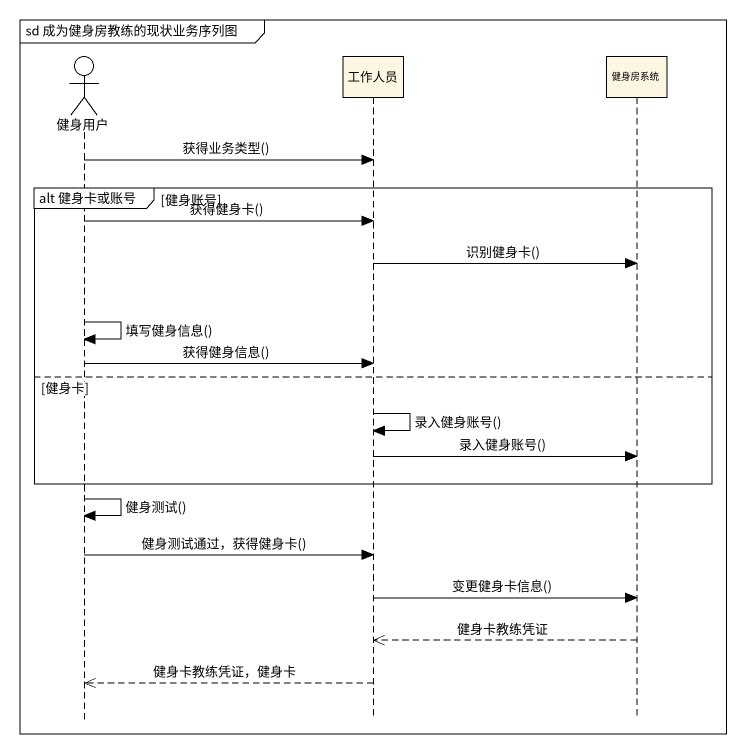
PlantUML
@startuml
mainframe sd 成为健身房教练的现状业务序列图
hide footbox
actor 健身用户
participant 工作人员
participant 健身房系统

健身用户 -> 工作人员 : 获得业务类型()
group alt 健身卡或账号 [健身账号]
  健身用户 -> 工作人员 : 获得健身卡()
  工作人员 -> 健身房系统 : 识别健身卡()
  健身用户 -> 健身用户 : 填写健身信息()
  健身用户 -> 工作人员 : 获得健身信息()
else 健身卡
  工作人员 -> 工作人员 : 录入健身账号()
  工作人员 -> 健身房系统 : 录入健身账号()
end
健身用户 -> 健身用户 : 健身测试()
健身用户 -> 工作人员 : 健身测试通过，获得健身卡()
工作人员 -> 健身房系统 : 变更健身卡信息()
健身房系统 -->> 工作人员 : 健身卡教练凭证
工作人员 -->> 健身用户 : 健身卡教练凭证，健身卡
@enduml
